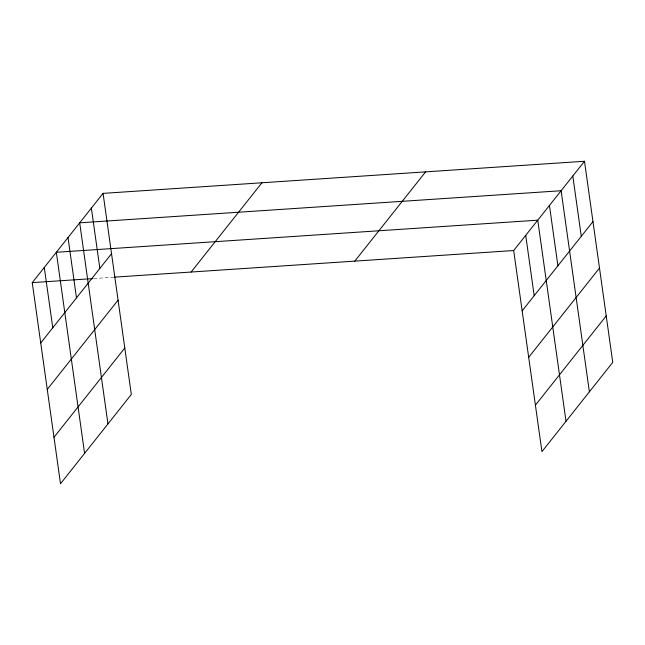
<?xml version="1.0" encoding="UTF-8"?>
<svg xmlns="http://www.w3.org/2000/svg" width="645" height="645" viewBox="0 0 645 645"><rect width="100%" height="100%" fill="white"/><g stroke="black" fill="none" stroke-linecap="round" stroke-linejoin="round"><path stroke-width="0.48" stroke-dasharray="3.23 2.42" d="M93.815 278.527L113.673 277.205"/><path stroke-width="0.97" d="M103.063 193.371L131.322 394.466L60.509 483.734L32.25 282.631L103.063 193.371L584.491 161.266L612.75 362.369L541.937 451.629L513.678 250.534L584.491 161.266M40.732 342.955L111.537 253.687M47.254 389.411L118.067 300.151M53.986 437.278L124.791 348.01M191.122 272.037L261.935 182.777M354.806 261.12L425.619 171.86M522.152 310.85L592.965 221.59M528.682 357.314L599.495 268.046M535.415 405.173L606.219 315.913M32.25 282.631L92.824 278.592M114.665 277.132L513.678 250.534M572.8 175.996L581.282 236.32M589.385 391.829L561.118 190.727L79.69 222.823L107.957 423.926M549.435 205.457L557.917 265.772M566.012 421.282L537.753 220.179L56.325 252.284L84.592 453.387M525.715 235.352L534.189 295.676M91.372 208.093L99.854 268.417M68.007 237.553L76.489 297.877M44.287 267.457L52.769 327.781"/></g></svg>
